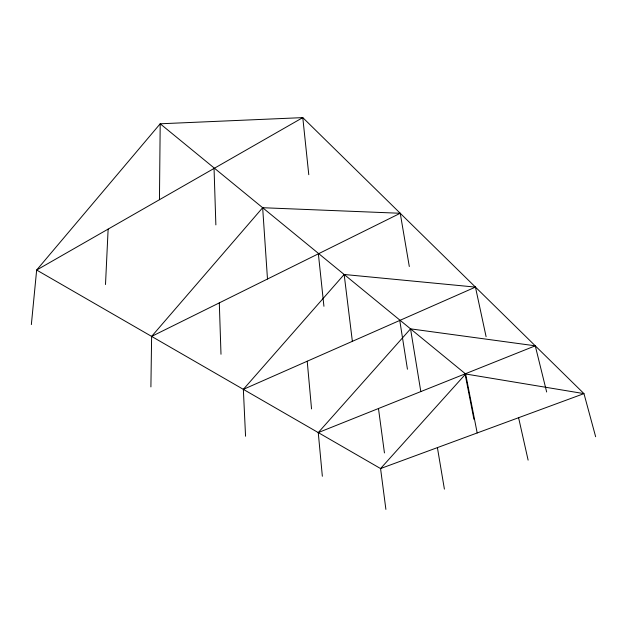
<?xml version="1.0" encoding="UTF-8"?>
<svg xmlns="http://www.w3.org/2000/svg" width="627" height="627" viewBox="0 0 627 627"><rect width="100%" height="100%" fill="white"/><g stroke="black" fill="none" stroke-linecap="round" stroke-linejoin="round"><path stroke-width="0.94" d="M159.454 199.715L160.198 123.785L302.786 117.617L583.964 393.623L595.65 436.737M150.903 386.906L151.624 336.401L262.658 207.717L400.238 213.274L409.306 266.522M105.501 284.533L108.134 229.106M31.35 324.59L36.656 270.041L160.198 123.785L465.642 373.99L583.964 393.623L380.565 468.557L36.656 270.041L302.786 117.617L308.782 174.706M245.557 436.235L243.354 389.359L344.16 274.477L475.446 287.103L486.09 336.66M322.349 476.261L318.257 432.591L410.536 328.854L535.262 345.822L546.658 391.985M151.624 336.401L400.238 213.274M243.354 389.359L475.446 287.103M318.257 432.591L535.262 345.822M518.592 417.707L528.114 460.124M477.186 432.959L465.642 373.99L380.565 468.557L385.895 509.383M465.054 373.888L473.926 419.306M437.403 447.615L444.402 489.123M410.536 328.854L420.819 391.577M399.767 320.452L407.44 369.217M378.473 408.514L384.445 452.929M344.16 274.477L352.366 341.331M318.367 253.825L323.924 306.297M307.214 361.223L311.541 408.922M262.658 207.717L267.486 279.023M219.301 302.88L220.994 354.255M214.05 168.444L215.868 224.897"/></g></svg>
